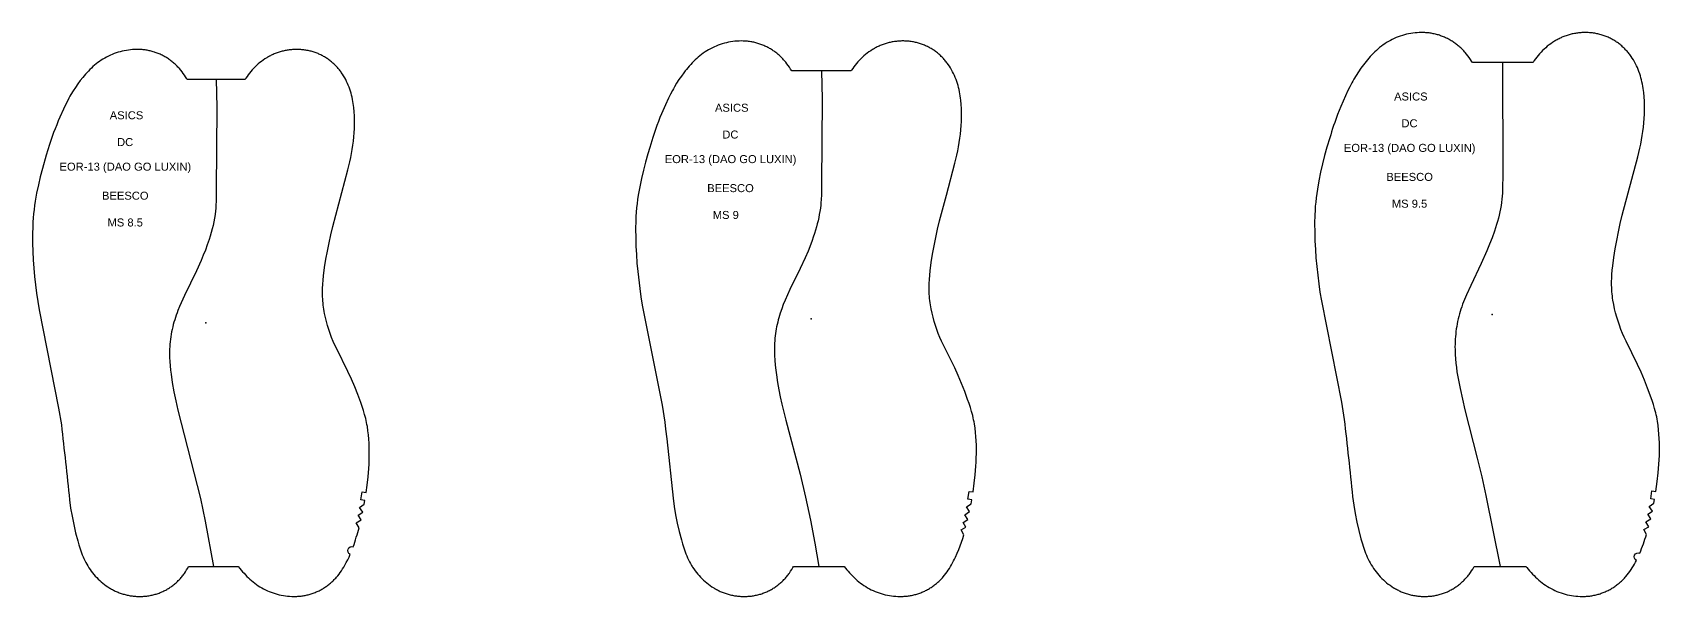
# Model space of a CAD drawing. Extents: x -897 to 5208, y 4 to 324.
# Drawn here: x 2159 to 2972, y 4 to 286 of the extents above; entities that cross this region are included whole.
import ezdxf

# ---------------------------------------------------------------- set-up
doc = ezdxf.new("R2010")
doc.units = 0
doc.layers.add('CK_LEVEL_1', color=7, linetype='CONTINUOUS')
doc.layers.add('DEFAULT', color=7, linetype='CONTINUOUS')
doc.styles.add('ARIAL_REGULAR', font='txt')

msp = doc.modelspace()

# ---------------------------------------------------------------- linework, layer by layer
at = {"layer": 'DEFAULT'}
for points in [[(2962.24, 25.62, 0.014703), (2965.61, 35.02), (2964.25, 37.49), (2966.71, 38.87), (2965.27, 41.3), (2967.69, 42.75), (2966.18, 45.13), (2968.55, 46.65), (2966.97, 48.99), (2969.3, 50.58), (2969.64, 52.55), (2967.67, 52.88), (2968.29, 56.8), (2970.27, 56.5), (2970.95, 61.54), (2971.43, 65.82), (2971.79, 70.12), (2971.91, 72.28), (2972, 74.43), (2972.05, 76.59), (2972.05, 78.74), (2972.02, 80.9), (2971.95, 83.06), (2971.82, 85.21), (2971.63, 87.36), (2971.38, 89.5), (2971.06, 91.63), (2970.87, 92.69), (2970.66, 93.75), (2970.43, 94.81), (2970.19, 95.85), (2969.92, 96.9), (2969.63, 97.94), (2969.01, 100), (2968.34, 102.05), (2966.14, 108.14), (2964.57, 112.16), (2962.9, 116.13), (2961.13, 120.06), (2955.38, 131.66), (2954.46, 133.61), (2953.59, 135.58), (2952.77, 137.58), (2952.02, 139.6), (2951.33, 141.64), (2950.7, 143.71), (2950.13, 145.79), (2949.62, 147.88), (2949.18, 149.99), (2948.81, 152.12), (2948.65, 153.18), (2948.51, 154.25), (2948.4, 155.33), (2948.3, 156.4), (2948.22, 157.48), (2948.17, 158.55), (2948.13, 159.63), (2948.12, 160.71), (2948.13, 161.78), (2948.16, 162.86), (2948.27, 165.02), (2948.44, 167.17), (2948.67, 169.31), (2949.24, 173.59), (2949.93, 177.84), (2950.7, 182.09), (2951.55, 186.32), (2952.48, 190.53), (2953.48, 194.73), (2961.19, 223.92), (2962.21, 228.11), (2962.66, 230.22), (2963.06, 232.34), (2963.42, 234.47), (2963.74, 236.6), (2964.01, 238.74), (2964.24, 240.89), (2964.41, 243.03), (2964.53, 245.19), (2964.59, 247.34), (2964.58, 249.5), (2964.51, 251.65), (2964.38, 253.81), (2964.18, 255.96), (2964.05, 257.03), (2963.9, 258.1), (2963.73, 259.16), (2963.53, 260.22), (2963.31, 261.28), (2963.07, 262.33), (2962.8, 263.37), (2962.5, 264.4), (2962.17, 265.43), (2961.81, 266.45), (2961.42, 267.45), (2961.01, 268.45), (2960.56, 269.43), (2960.08, 270.39), (2959.57, 271.34), (2959.03, 272.28), (2958.45, 273.19), (2957.85, 274.08), (2957.54, 274.52), (2957.21, 274.96), (2956.89, 275.38), (2956.55, 275.8), (2956.2, 276.22), (2955.85, 276.63), (2955.49, 277.03), (2955.12, 277.42), (2954.75, 277.81), (2954.37, 278.19), (2953.98, 278.56), (2953.58, 278.93), (2953.18, 279.29), (2952.77, 279.64), (2952.35, 279.98), (2951.93, 280.31), (2951.5, 280.64), (2951.06, 280.95), (2950.62, 281.26), (2950.17, 281.56), (2949.72, 281.85), (2949.26, 282.13), (2948.79, 282.41), (2948.32, 282.67), (2947.84, 282.92), (2947.36, 283.16), (2946.88, 283.4), (2946.39, 283.62), (2945.89, 283.84), (2945.39, 284.04), (2944.89, 284.23), (2944.38, 284.42), (2943.87, 284.59), (2943.36, 284.76), (2942.84, 284.91), (2942.32, 285.06), (2941.8, 285.19), (2941.28, 285.31), (2940.75, 285.43), (2940.22, 285.53), (2939.69, 285.62), (2939.16, 285.71), (2938.62, 285.78), (2938.09, 285.84), (2937.55, 285.9), (2937.01, 285.94), (2936.48, 285.97), (2935.94, 285.99), (2935.4, 286.01), (2934.86, 286.01), (2934.32, 286), (2933.78, 285.99), (2933.24, 285.96), (2932.7, 285.92), (2932.17, 285.88), (2931.63, 285.82), (2931.09, 285.75), (2930.56, 285.68), (2930.03, 285.59), (2929.5, 285.5), (2928.97, 285.39), (2928.44, 285.28), (2927.91, 285.16), (2927.39, 285.02), (2926.87, 284.88), (2926.36, 284.73), (2925.84, 284.57), (2925.33, 284.4), (2924.82, 284.22), (2924.32, 284.03), (2923.82, 283.83), (2923.32, 283.62), (2922.83, 283.4), (2922.34, 283.17), (2921.85, 282.94), (2921.38, 282.69), (2920.9, 282.44), (2920.43, 282.18), (2919.96, 281.91), (2919.5, 281.63), (2918.59, 281.05), (2917.7, 280.43), (2916.84, 279.79), (2915.99, 279.12), (2915.17, 278.42), (2914.37, 277.7), (2913.59, 276.95), (2912.84, 276.18), (2912.11, 275.38), (2911.41, 274.56), (2910.74, 273.72), (2910.09, 272.86), (2909.46, 271.98), (2908.87, 271.08), (2908.82, 271.01), (2878.5, 271.01), (2878.1, 271.68), (2877.51, 272.58), (2876.91, 273.48), (2876.27, 274.35), (2875.61, 275.2), (2874.93, 276.03), (2874.57, 276.43), (2874.21, 276.83), (2873.84, 277.23), (2873.46, 277.61), (2873.08, 277.99), (2872.69, 278.36), (2872.29, 278.72), (2871.89, 279.08), (2871.48, 279.43), (2871.06, 279.77), (2870.63, 280.1), (2870.2, 280.43), (2869.77, 280.74), (2869.32, 281.05), (2868.88, 281.35), (2868.42, 281.64), (2867.96, 281.93), (2867.5, 282.2), (2867.03, 282.47), (2866.55, 282.72), (2866.08, 282.97), (2865.59, 283.21), (2865.1, 283.44), (2864.61, 283.66), (2864.11, 283.87), (2863.61, 284.07), (2863.11, 284.26), (2862.6, 284.44), (2862.09, 284.61), (2861.58, 284.78), (2861.06, 284.93), (2860.54, 285.07), (2860.02, 285.2), (2859.49, 285.32), (2858.97, 285.44), (2858.44, 285.54), (2857.91, 285.63), (2857.37, 285.71), (2856.84, 285.78), (2856.3, 285.84), (2855.77, 285.9), (2855.23, 285.94), (2854.69, 285.97), (2854.15, 285.99), (2853.61, 286.01), (2853.07, 286.01), (2852, 285.99), (2850.92, 285.93), (2849.84, 285.84), (2848.77, 285.71), (2847.71, 285.54), (2846.65, 285.34), (2845.6, 285.11), (2844.55, 284.84), (2843.51, 284.55), (2842.49, 284.21), (2841.47, 283.85), (2840.47, 283.46), (2839.47, 283.03), (2838.5, 282.57), (2837.54, 282.08), (2836.59, 281.56), (2835.67, 281.01), (2834.76, 280.43), (2833.88, 279.81), (2833.01, 279.17), (2832.17, 278.5), (2831.35, 277.81), (2830.54, 277.09), (2829.76, 276.35), (2828.99, 275.59), (2828.24, 274.82), (2827.5, 274.03), (2826.78, 273.22), (2826.08, 272.4), (2825.39, 271.57), (2824.06, 269.88), (2822.78, 268.14), (2821.56, 266.36), (2820.39, 264.55), (2819.28, 262.7), (2818.75, 261.76), (2818.24, 260.82), (2817.26, 258.9), (2816.33, 256.95), (2812.81, 249.07), (2811.97, 247.08), (2811.17, 245.08), (2810.41, 243.07), (2809.68, 241.03, 0.010455), (2805.8, 228.69), (2804.65, 224.53), (2803.59, 220.35), (2802.62, 216.15), (2801.75, 211.92), (2801.01, 207.68), (2800.69, 205.54), (2800.41, 203.4), (2800.18, 201.26), (2800, 199.11), (2799.85, 196.96), (2799.75, 194.8), (2799.66, 190.49), (2799.7, 186.18), (2799.83, 181.87), (2800.04, 177.56), (2800.34, 173.26), (2800.72, 168.96), (2801.73, 160.39), (2802.34, 156.12), (2803.02, 151.86), (2813.06, 101.09), (2814.44, 92.57, -0.002769), (2818.63, 53.98), (2819.21, 49.7), (2819.93, 45.45), (2820.78, 41.22), (2821.74, 37.02), (2822.82, 32.84), (2823.41, 30.76), (2824.04, 28.7), (2824.38, 27.67), (2824.73, 26.66), (2825.12, 25.65), (2825.52, 24.65), (2825.95, 23.66), (2826.41, 22.69), (2826.9, 21.73), (2827.41, 20.78), (2827.95, 19.84), (2828.52, 18.93), (2829.11, 18.03), (2829.74, 17.15), (2830.39, 16.29), (2831.06, 15.45), (2831.76, 14.63), (2832.49, 13.83), (2833.24, 13.06), (2834.02, 12.31), (2834.82, 11.59), (2835.64, 10.89), (2836.49, 10.22), (2837.35, 9.58), (2838.24, 8.96), (2839.15, 8.38), (2839.61, 8.1), (2840.08, 7.83), (2840.55, 7.57), (2841.03, 7.32), (2841.51, 7.07), (2841.99, 6.84), (2842.48, 6.61), (2842.97, 6.39), (2843.47, 6.18), (2843.97, 5.98), (2844.47, 5.79), (2844.98, 5.61), (2845.49, 5.44), (2846.01, 5.28), (2846.52, 5.13), (2847.04, 4.99), (2847.57, 4.85), (2848.09, 4.73), (2848.62, 4.62), (2849.15, 4.51), (2849.68, 4.42), (2850.21, 4.33), (2850.74, 4.26), (2851.28, 4.19), (2851.82, 4.13), (2852.35, 4.09), (2852.89, 4.05), (2853.43, 4.02), (2853.97, 4.01), (2854.51, 4), (2855.05, 4), (2855.59, 4.02), (2856.13, 4.04), (2856.66, 4.07), (2857.2, 4.11), (2857.74, 4.17), (2858.27, 4.23), (2858.81, 4.3), (2859.34, 4.38), (2859.87, 4.48), (2860.4, 4.58), (2860.93, 4.7), (2861.45, 4.82), (2861.97, 4.95), (2862.49, 5.1), (2863.01, 5.25), (2863.52, 5.42), (2864.03, 5.59), (2864.54, 5.78), (2865.04, 5.97), (2865.54, 6.17), (2866.04, 6.39), (2866.53, 6.61), (2867.01, 6.85), (2867.49, 7.09), (2867.97, 7.34), (2868.44, 7.6), (2868.91, 7.88), (2869.37, 8.16), (2869.82, 8.45), (2870.27, 8.75), (2870.71, 9.05), (2871.15, 9.37), (2871.58, 9.7), (2872, 10.03), (2872.42, 10.37), (2872.83, 10.72), (2873.23, 11.08), (2873.63, 11.45), (2874.02, 11.82), (2874.4, 12.2), (2874.77, 12.59), (2875.14, 12.98), (2875.5, 13.38), (2875.85, 13.79), (2876.2, 14.21), (2876.54, 14.63), (2876.86, 15.05), (2877.19, 15.49), (2877.5, 15.92), (2878.1, 16.82), (2878.68, 17.73), (2879.22, 18.67), (2879.4, 19), (2905.3, 19), (2905.74, 18.44), (2906.43, 17.61), (2907.13, 16.79), (2907.85, 15.98), (2908.59, 15.19), (2909.34, 14.42), (2910.11, 13.66), (2910.89, 12.92), (2911.7, 12.2), (2912.52, 11.51), (2913.36, 10.84), (2914.23, 10.2), (2915.11, 9.58), (2916.02, 9), (2916.94, 8.45), (2917.89, 7.93), (2918.85, 7.44), (2919.82, 6.98), (2920.82, 6.55), (2921.82, 6.16), (2922.84, 5.8), (2923.86, 5.46), (2924.9, 5.16), (2925.95, 4.9), (2927, 4.66), (2928.06, 4.47), (2929.12, 4.3), (2930.19, 4.17), (2931.27, 4.08), (2932.35, 4.02), (2933.42, 4), (2933.96, 4), (2934.5, 4.02), (2935.04, 4.04), (2935.58, 4.07), (2936.12, 4.11), (2936.65, 4.17), (2937.19, 4.23), (2937.72, 4.3), (2938.26, 4.38), (2938.79, 4.47), (2939.32, 4.57), (2939.84, 4.68), (2940.37, 4.81), (2940.89, 4.94), (2941.41, 5.08), (2941.93, 5.23), (2942.44, 5.4), (2942.95, 5.57), (2943.46, 5.75), (2943.96, 5.94), (2944.46, 6.14), (2944.96, 6.35), (2945.45, 6.57), (2945.94, 6.8), (2946.43, 7.04), (2946.9, 7.29), (2947.38, 7.54), (2947.85, 7.81), (2948.31, 8.08), (2948.77, 8.37), (2949.23, 8.66), (2949.67, 8.96), (2950.12, 9.27), (2950.55, 9.58), (2950.98, 9.91), (2951.41, 10.24), (2951.83, 10.58), (2952.24, 10.93), (2952.64, 11.29), (2953.04, 11.65), (2953.43, 12.02), (2953.81, 12.4), (2954.19, 12.78), (2954.56, 13.18), (2954.92, 13.57), (2955.28, 13.98), (2955.96, 14.81), (2956.62, 15.66), (2957.26, 16.53), (2957.86, 17.43), (2958.45, 18.33), (2959.01, 19.26), (2959.55, 20.19), (2960.05, 21.09), (2960.53, 22, -0.983623)], [(2317.52, 25.12, -0.985939), (2319, 28.83, 0.011276), (2321.97, 38.38), (2320.52, 40.8), (2322.93, 42.26), (2321.42, 44.63), (2323.78, 46.17), (2322.19, 48.5), (2324.51, 50.1), (2324.84, 52.07), (2322.87, 52.39), (2323.47, 56.31), (2325.45, 56.03), (2325.93, 59.7), (2326.41, 63.86), (2326.76, 68.03), (2326.89, 70.13), (2326.97, 72.22), (2327.02, 74.31), (2327.03, 76.41), (2327, 78.5), (2326.92, 80.6), (2326.8, 82.69), (2326.62, 84.77), (2326.37, 86.85), (2326.06, 88.93), (2325.88, 89.96), (2325.68, 90.98), (2325.46, 92.01), (2325.22, 93.03), (2324.96, 94.04), (2324.68, 95.05), (2324.07, 97.05), (2323.42, 99.04), (2322.73, 101.02), (2321.27, 104.95), (2319.73, 108.85), (2318.11, 112.71), (2316.37, 116.52), (2310.75, 127.77), (2309.86, 129.66), (2309, 131.57), (2308.21, 133.51), (2307.47, 135.47), (2306.79, 137.45), (2306.17, 139.45), (2305.61, 141.47), (2305.11, 143.5), (2304.67, 145.55), (2304.48, 146.58), (2304.31, 147.61), (2304.16, 148.65), (2304.02, 149.69), (2303.9, 150.73), (2303.81, 151.77), (2303.73, 152.82), (2303.67, 153.86), (2303.64, 154.91), (2303.62, 155.96), (2303.63, 157), (2303.66, 158.05), (2303.76, 160.14), (2303.93, 162.23), (2304.15, 164.31), (2304.71, 168.46), (2305.38, 172.6), (2306.13, 176.72), (2306.95, 180.83), (2307.86, 184.92), (2308.84, 188.99), (2316.36, 217.34), (2317.35, 221.41), (2317.79, 223.45), (2318.18, 225.51), (2318.54, 227.58), (2318.84, 229.65), (2319.11, 231.73), (2319.33, 233.81), (2319.5, 235.9), (2319.61, 237.99), (2319.67, 240.08), (2319.66, 242.18), (2319.59, 244.27), (2319.46, 246.36), (2319.26, 248.45), (2319.13, 249.49), (2318.98, 250.53), (2318.82, 251.56), (2318.62, 252.59), (2318.41, 253.61), (2318.17, 254.63), (2317.9, 255.64), (2317.6, 256.65), (2317.28, 257.64), (2316.93, 258.63), (2316.55, 259.61), (2316.14, 260.57), (2315.7, 261.52), (2315.23, 262.46), (2314.73, 263.38), (2314.2, 264.28), (2313.64, 265.17), (2313.05, 266.03), (2312.74, 266.46), (2312.43, 266.87), (2312.11, 267.29), (2311.78, 267.69), (2311.44, 268.1), (2311.1, 268.49), (2310.75, 268.88), (2310.39, 269.26), (2310.02, 269.63), (2309.65, 270), (2309.27, 270.36), (2308.88, 270.72), (2308.49, 271.06), (2308.09, 271.4), (2307.68, 271.73), (2307.27, 272.05), (2306.85, 272.37), (2306.42, 272.67), (2305.99, 272.97), (2305.56, 273.26), (2305.11, 273.54), (2304.67, 273.81), (2304.21, 274.07), (2303.75, 274.32), (2303.29, 274.57), (2302.82, 274.8), (2302.35, 275.03), (2301.87, 275.24), (2301.39, 275.45), (2300.91, 275.65), (2300.42, 275.83), (2299.93, 276.01), (2299.43, 276.18), (2298.93, 276.34), (2298.43, 276.49), (2297.92, 276.63), (2297.42, 276.76), (2296.91, 276.88), (2296.4, 276.99), (2295.88, 277.09), (2295.37, 277.18), (2294.85, 277.26), (2294.33, 277.33), (2293.81, 277.39), (2293.29, 277.44), (2292.77, 277.48), (2292.24, 277.52), (2291.72, 277.54), (2291.2, 277.55), (2290.67, 277.55), (2290.15, 277.55), (2289.63, 277.53), (2289.1, 277.51), (2288.58, 277.47), (2288.06, 277.43), (2287.54, 277.38), (2287.02, 277.31), (2286.5, 277.24), (2285.98, 277.16), (2285.46, 277.07), (2284.95, 276.97), (2284.44, 276.86), (2283.93, 276.75), (2283.42, 276.62), (2282.91, 276.48), (2282.41, 276.34), (2281.91, 276.18), (2281.41, 276.02), (2280.92, 275.85), (2280.43, 275.67), (2279.94, 275.48), (2279.46, 275.28), (2278.98, 275.07), (2278.5, 274.85), (2278.03, 274.62), (2277.56, 274.39), (2277.1, 274.14), (2276.64, 273.89), (2276.19, 273.63), (2275.74, 273.37), (2274.85, 272.81), (2273.98, 272.22), (2273.14, 271.6), (2272.31, 270.95), (2271.51, 270.28), (2270.72, 269.59), (2269.96, 268.86), (2269.23, 268.12), (2268.52, 267.35), (2267.83, 266.56), (2267.17, 265.75), (2266.53, 264.92), (2265.92, 264.07), (2265.34, 263.2), (2264.93, 262.55), (2235.94, 262.55), (2235.75, 262.88), (2235.2, 263.78), (2234.63, 264.65), (2234.03, 265.52), (2233.41, 266.36), (2232.77, 267.18), (2232.09, 267.98), (2231.75, 268.37), (2231.39, 268.76), (2231.03, 269.14), (2230.66, 269.51), (2230.29, 269.87), (2229.9, 270.23), (2229.51, 270.58), (2229.12, 270.92), (2228.72, 271.26), (2228.31, 271.58), (2227.89, 271.9), (2227.47, 272.22), (2227.05, 272.52), (2226.61, 272.82), (2226.18, 273.11), (2225.73, 273.39), (2225.29, 273.66), (2224.83, 273.92), (2224.37, 274.18), (2223.91, 274.42), (2223.44, 274.66), (2222.97, 274.89), (2222.5, 275.11), (2222.02, 275.32), (2221.53, 275.52), (2221.05, 275.71), (2220.56, 275.89), (2220.06, 276.07), (2219.57, 276.23), (2219.06, 276.39), (2218.56, 276.53), (2218.06, 276.67), (2217.55, 276.79), (2217.04, 276.91), (2216.53, 277.02), (2216.01, 277.11), (2215.5, 277.2), (2214.98, 277.28), (2214.46, 277.34), (2213.94, 277.4), (2213.42, 277.45), (2212.9, 277.49), (2212.37, 277.52), (2211.85, 277.54), (2210.8, 277.55), (2209.75, 277.53), (2208.71, 277.48), (2207.67, 277.38), (2206.63, 277.26), (2205.59, 277.1), (2204.56, 276.91), (2203.54, 276.68), (2202.52, 276.42), (2201.52, 276.13), (2200.52, 275.81), (2199.53, 275.46), (2198.55, 275.08), (2197.59, 274.67), (2196.64, 274.23), (2195.7, 273.76), (2194.79, 273.26), (2193.88, 272.72), (2193, 272.16), (2192.14, 271.57), (2191.3, 270.95), (2190.48, 270.3), (2189.67, 269.63), (2188.89, 268.94), (2188.12, 268.22), (2187.37, 267.49), (2186.64, 266.74), (2185.92, 265.98), (2185.22, 265.2), (2184.54, 264.41), (2183.86, 263.6), (2182.56, 261.96), (2181.31, 260.28), (2180.12, 258.56), (2178.97, 256.8), (2177.89, 255.01), (2177.37, 254.11), (2176.87, 253.19), (2175.91, 251.33), (2175, 249.44), (2171.56, 241.79), (2170.74, 239.87), (2169.95, 237.93), (2169.2, 235.97), (2168.5, 234), (2167.16, 230.03), (2165.46, 224.61), (2163.57, 217.99), (2162.53, 213.93), (2161.58, 209.85), (2160.72, 205.75), (2159.99, 201.62), (2159.68, 199.55), (2159.41, 197.48), (2159.19, 195.39), (2159, 193.31), (2158.86, 191.22), (2158.76, 189.13), (2158.67, 184.94), (2158.7, 180.75), (2158.83, 176.56), (2159.03, 172.38), (2159.32, 168.2), (2159.69, 164.02), (2160.68, 155.7), (2161.27, 151.56), (2161.94, 147.42), (2171.73, 98.11), (2173.07, 89.84, -0.002684), (2177.15, 52.36), (2177.72, 48.21), (2178.42, 44.08), (2179.25, 39.97), (2180.2, 35.89), (2181.25, 31.84), (2181.83, 29.82), (2182.45, 27.82), (2182.78, 26.83), (2183.13, 25.84), (2183.51, 24.87), (2183.91, 23.9), (2184.33, 22.94), (2184.78, 22), (2185.26, 21.07), (2185.77, 20.15), (2186.3, 19.25), (2186.86, 18.36), (2187.44, 17.49), (2188.05, 16.64), (2188.69, 15.81), (2189.35, 14.99), (2190.04, 14.2), (2190.75, 13.44), (2191.48, 12.69), (2192.24, 11.97), (2193.02, 11.27), (2193.83, 10.6), (2194.65, 9.96), (2195.5, 9.34), (2196.37, 8.75), (2197.25, 8.19), (2197.7, 7.92), (2198.16, 7.66), (2198.62, 7.41), (2199.08, 7.17), (2199.55, 6.93), (2200.02, 6.71), (2200.5, 6.49), (2200.98, 6.28), (2201.46, 6.08), (2201.95, 5.89), (2202.44, 5.71), (2202.93, 5.53), (2203.43, 5.37), (2203.93, 5.22), (2204.43, 5.07), (2204.94, 4.94), (2205.45, 4.81), (2205.96, 4.69), (2206.47, 4.58), (2206.98, 4.48), (2207.5, 4.39), (2208.02, 4.31), (2208.54, 4.24), (2209.06, 4.18), (2209.58, 4.12), (2210.1, 4.08), (2210.62, 4.05), (2211.15, 4.02), (2211.67, 4.01), (2212.19, 4), (2212.72, 4), (2213.24, 4.02), (2213.76, 4.04), (2214.29, 4.07), (2214.81, 4.11), (2215.33, 4.16), (2215.85, 4.23), (2216.37, 4.3), (2216.88, 4.38), (2217.4, 4.47), (2217.91, 4.57), (2218.43, 4.68), (2218.94, 4.8), (2219.44, 4.93), (2219.95, 5.07), (2220.45, 5.22), (2220.95, 5.37), (2221.45, 5.54), (2221.94, 5.72), (2222.43, 5.91), (2222.91, 6.1), (2223.39, 6.31), (2223.87, 6.53), (2224.34, 6.75), (2224.81, 6.99), (2225.27, 7.23), (2225.73, 7.48), (2226.18, 7.75), (2226.63, 8.02), (2227.07, 8.3), (2227.51, 8.59), (2227.94, 8.88), (2228.37, 9.19), (2228.79, 9.5), (2229.2, 9.83), (2229.61, 10.16), (2230.01, 10.49), (2230.4, 10.84), (2230.79, 11.19), (2231.17, 11.55), (2231.54, 11.92), (2231.91, 12.29), (2232.26, 12.68), (2232.62, 13.06), (2232.96, 13.46), (2233.3, 13.86), (2233.62, 14.27), (2233.95, 14.68), (2234.26, 15.1), (2234.57, 15.52), (2235.16, 16.39), (2235.72, 17.27), (2236.25, 18.18), (2236.7, 19), (2261.51, 19), (2262.34, 17.95), (2263.02, 17.15), (2263.7, 16.36), (2264.4, 15.58), (2265.12, 14.81), (2265.85, 14.06), (2266.6, 13.33), (2267.37, 12.62), (2268.16, 11.92), (2268.96, 11.25), (2269.78, 10.61), (2270.62, 9.99), (2271.48, 9.39), (2272.37, 8.83), (2273.27, 8.3), (2274.18, 7.8), (2275.12, 7.33), (2276.07, 6.88), (2277.03, 6.47), (2278.01, 6.09), (2279, 5.74), (2280, 5.42), (2281, 5.13), (2282.02, 4.87), (2283.04, 4.65), (2284.07, 4.46), (2285.11, 4.3), (2286.15, 4.17), (2287.19, 4.08), (2288.24, 4.02), (2289.28, 4), (2290.33, 4.01), (2290.85, 4.04), (2291.38, 4.07), (2291.9, 4.1), (2292.42, 4.15), (2292.94, 4.21), (2293.46, 4.28), (2293.98, 4.36), (2294.49, 4.44), (2295.01, 4.54), (2295.52, 4.65), (2296.03, 4.76), (2296.54, 4.89), (2297.04, 5.02), (2297.55, 5.17), (2298.05, 5.32), (2298.54, 5.49), (2299.04, 5.66), (2299.53, 5.84), (2300.02, 6.04), (2300.5, 6.24), (2300.98, 6.45), (2301.45, 6.67), (2301.93, 6.9), (2302.39, 7.13), (2302.86, 7.38), (2303.31, 7.63), (2303.77, 7.9), (2304.21, 8.17), (2304.66, 8.45), (2305.1, 8.74), (2305.53, 9.03), (2305.95, 9.34), (2306.37, 9.65), (2306.79, 9.97), (2307.2, 10.3), (2307.6, 10.63), (2307.99, 10.98), (2308.38, 11.33), (2308.77, 11.68), (2309.14, 12.05), (2309.51, 12.42), (2309.87, 12.8), (2310.23, 13.18), (2310.57, 13.57), (2311.25, 14.37), (2311.89, 15.2), (2312.51, 16.04), (2313.11, 16.9), (2313.68, 17.78), (2314.23, 18.67), (2314.76, 19.58), (2315.51, 20.93), (2316.22, 22.31), (2316.89, 23.7)]]:
    msp.add_lwpolyline(points, format="xyb", close=True, dxfattribs=at)
msp.add_lwpolyline([(2608.67, 175.22), (2609.43, 179.4), (2610.27, 183.57), (2611.18, 187.72), (2612.17, 191.86), (2615.56, 204.63), (2619.79, 220.63), (2620.8, 224.76), (2621.24, 226.84), (2621.64, 228.93), (2621.99, 231.02), (2622.31, 233.12), (2622.58, 235.23), (2622.8, 237.35), (2622.97, 239.47), (2623.09, 241.59), (2623.14, 243.71), (2623.14, 245.84), (2623.07, 247.96), (2622.94, 250.09), (2622.74, 252.2), (2622.61, 253.26), (2622.46, 254.31), (2622.29, 255.36), (2622.09, 256.4), (2621.88, 257.44), (2621.63, 258.48), (2621.36, 259.51), (2621.07, 260.53), (2620.74, 261.54), (2620.39, 262.54), (2620, 263.53), (2619.59, 264.51), (2619.14, 265.47), (2618.67, 266.43), (2618.17, 267.36), (2617.63, 268.28), (2617.06, 269.18), (2616.46, 270.06), (2616.15, 270.49), (2615.84, 270.92), (2615.51, 271.34), (2615.18, 271.75), (2614.84, 272.16), (2614.49, 272.56), (2614.13, 272.95), (2613.77, 273.34), (2613.4, 273.72), (2613.02, 274.1), (2612.64, 274.46), (2612.25, 274.82), (2611.85, 275.17), (2611.44, 275.52), (2611.03, 275.85), (2610.61, 276.18), (2610.19, 276.5), (2609.76, 276.81), (2609.32, 277.12), (2608.88, 277.41), (2608.43, 277.69), (2607.98, 277.97), (2607.52, 278.24), (2607.05, 278.5), (2606.58, 278.74), (2606.11, 278.98), (2605.63, 279.21), (2605.15, 279.43), (2604.66, 279.64), (2604.17, 279.84), (2603.67, 280.03), (2603.17, 280.22), (2602.67, 280.39), (2602.16, 280.55), (2601.65, 280.7), (2601.14, 280.84), (2600.62, 280.97), (2600.11, 281.1), (2599.59, 281.21), (2599.07, 281.31), (2598.54, 281.4), (2598.02, 281.48), (2597.49, 281.56), (2596.96, 281.62), (2596.44, 281.67), (2595.91, 281.71), (2595.38, 281.74), (2594.84, 281.77), (2594.31, 281.78), (2593.78, 281.78), (2593.25, 281.78), (2592.72, 281.76), (2592.19, 281.73), (2591.66, 281.7), (2591.13, 281.65), (2590.6, 281.6), (2590.07, 281.53), (2589.54, 281.46), (2589.02, 281.38), (2588.5, 281.29), (2587.97, 281.18), (2587.45, 281.07), (2586.94, 280.95), (2586.42, 280.82), (2585.91, 280.68), (2585.4, 280.53), (2584.89, 280.38), (2584.39, 280.21), (2583.89, 280.03), (2583.39, 279.85), (2582.89, 279.65), (2582.4, 279.45), (2581.92, 279.23), (2581.44, 279.01), (2580.96, 278.78), (2580.48, 278.54), (2580.01, 278.29), (2579.55, 278.03), (2579.09, 277.77), (2578.63, 277.5), (2577.74, 276.93), (2576.86, 276.33), (2576, 275.7), (2575.17, 275.04), (2574.35, 274.35), (2573.56, 273.64), (2572.79, 272.91), (2572.05, 272.15), (2571.33, 271.37), (2570.64, 270.56), (2569.97, 269.74), (2569.32, 268.89), (2568.71, 268.02), (2568.12, 267.14), (2567.9, 266.78), (2538.24, 266.78), (2538.22, 266.82), (2537.67, 267.73), (2537.09, 268.62), (2536.49, 269.5), (2535.86, 270.35), (2535.21, 271.19), (2534.53, 272.01), (2534.18, 272.4), (2533.82, 272.8), (2533.45, 273.18), (2533.08, 273.56), (2532.7, 273.93), (2532.31, 274.29), (2531.92, 274.65), (2531.52, 275), (2531.11, 275.34), (2530.7, 275.68), (2530.28, 276), (2529.85, 276.32), (2529.42, 276.63), (2528.99, 276.93), (2528.54, 277.23), (2528.09, 277.51), (2527.64, 277.79), (2527.18, 278.06), (2526.72, 278.32), (2526.25, 278.57), (2525.78, 278.81), (2525.3, 279.05), (2524.82, 279.27), (2524.33, 279.49), (2523.84, 279.69), (2523.35, 279.89), (2522.85, 280.08), (2522.35, 280.25), (2521.84, 280.42), (2521.34, 280.58), (2520.83, 280.73), (2520.31, 280.87), (2519.8, 281), (2519.28, 281.12), (2518.76, 281.23), (2518.24, 281.32), (2517.72, 281.41), (2517.19, 281.49), (2516.66, 281.56), (2516.14, 281.62), (2515.61, 281.67), (2515.08, 281.71), (2514.55, 281.74), (2514.02, 281.77), (2512.95, 281.78), (2511.89, 281.76), (2510.83, 281.7), (2509.77, 281.61), (2508.72, 281.48), (2507.67, 281.32), (2506.62, 281.13), (2505.58, 280.9), (2504.55, 280.63), (2503.53, 280.34), (2502.52, 280.01), (2501.52, 279.66), (2500.53, 279.27), (2499.55, 278.85), (2498.58, 278.4), (2497.64, 277.92), (2496.7, 277.41), (2495.79, 276.87), (2494.9, 276.29), (2494.03, 275.69), (2493.17, 275.06), (2492.34, 274.4), (2491.53, 273.72), (2490.73, 273.01), (2489.96, 272.29), (2489.2, 271.54), (2488.45, 270.78), (2487.73, 270), (2487.02, 269.21), (2486.32, 268.41), (2485.64, 267.59), (2485.01, 266.78), (2484.33, 265.92), (2483.06, 264.21), (2481.85, 262.46), (2480.7, 260.68), (2479.6, 258.86), (2479.08, 257.93), (2478.57, 257), (2477.6, 255.11), (2476.68, 253.19), (2475.18, 249.85), (2473.2, 245.43), (2472.37, 243.48), (2471.57, 241.51), (2470.82, 239.52), (2470.11, 237.52), (2468.76, 233.48), (2467.21, 228.57), (2466.26, 225.36), (2465.12, 221.26), (2464.07, 217.14), (2463.11, 213), (2462.25, 208.84), (2461.52, 204.65), (2461.2, 202.55), (2460.93, 200.44), (2460.7, 198.33), (2460.52, 196.21), (2460.37, 194.09), (2460.27, 191.97), (2460.18, 187.71), (2460.22, 183.46), (2460.34, 179.21), (2460.55, 174.97), (2460.84, 170.73), (2461.22, 166.49), (2462.22, 158.05), (2462.82, 153.84), (2463.49, 149.64), (2473.41, 99.6), (2474.77, 91.21), (2475.18, 87.73), (2475.77, 82.76), (2478.91, 53.17), (2479.48, 48.96), (2480.19, 44.76), (2481.03, 40.6), (2481.99, 36.46), (2483.05, 32.34), (2483.63, 30.29), (2484.26, 28.26), (2484.59, 27.25), (2484.95, 26.25), (2485.33, 25.26), (2485.73, 24.28), (2486.16, 23.3), (2486.61, 22.34), (2487.1, 21.4), (2487.61, 20.46), (2488.14, 19.54), (2488.48, 19), (2488.7, 18.64), (2489.29, 17.76), (2489.91, 16.89), (2490.55, 16.05), (2491.22, 15.22), (2491.92, 14.42), (2492.63, 13.63), (2493.38, 12.87), (2494.15, 12.14), (2494.94, 11.43), (2495.75, 10.74), (2496.59, 10.09), (2497.44, 9.46), (2498.32, 8.86), (2499.22, 8.29), (2499.67, 8.01), (2500.13, 7.75), (2500.6, 7.49), (2501.07, 7.24), (2501.54, 7), (2502.02, 6.77), (2502.5, 6.55), (2502.99, 6.34), (2503.48, 6.13), (2503.97, 5.94), (2504.47, 5.75), (2504.97, 5.57), (2505.48, 5.41), (2505.98, 5.25), (2506.49, 5.1), (2507.01, 4.96), (2507.52, 4.83), (2508.04, 4.71), (2508.56, 4.6), (2509.08, 4.5), (2509.6, 4.4), (2510.13, 4.32), (2510.66, 4.25), (2511.18, 4.18), (2511.71, 4.13), (2512.24, 4.08), (2512.77, 4.05), (2513.3, 4.02), (2513.84, 4.01), (2514.37, 4), (2514.9, 4), (2515.43, 4.02), (2515.96, 4.04), (2516.49, 4.07), (2517.02, 4.11), (2517.55, 4.16), (2518.08, 4.23), (2518.6, 4.3), (2519.13, 4.38), (2519.65, 4.47), (2520.17, 4.57), (2520.69, 4.69), (2521.21, 4.81), (2521.72, 4.94), (2522.24, 5.08), (2522.75, 5.23), (2523.25, 5.4), (2523.76, 5.57), (2524.25, 5.75), (2524.75, 5.94), (2525.24, 6.14), (2525.73, 6.35), (2526.21, 6.57), (2526.69, 6.8), (2527.17, 7.04), (2527.64, 7.29), (2528.1, 7.54), (2528.56, 7.81), (2529.02, 8.09), (2529.46, 8.37), (2529.91, 8.67), (2530.34, 8.97), (2530.77, 9.28), (2531.2, 9.6), (2531.62, 9.93), (2532.03, 10.26), (2532.43, 10.61), (2532.83, 10.96), (2533.22, 11.32), (2533.61, 11.69), (2533.99, 12.06), (2534.36, 12.44), (2534.72, 12.83), (2535.07, 13.22), (2535.42, 13.62), (2535.76, 14.03), (2536.1, 14.45), (2536.42, 14.87), (2536.74, 15.29), (2537.05, 15.72), (2537.65, 16.6), (2538.21, 17.5), (2538.75, 18.42), (2539.06, 19), (2564.42, 19), (2565.06, 18.19), (2565.74, 17.38), (2566.43, 16.57), (2567.14, 15.78), (2567.87, 15), (2568.61, 14.24), (2569.37, 13.5), (2570.15, 12.77), (2570.94, 12.06), (2571.76, 11.38), (2572.59, 10.72), (2573.44, 10.09), (2574.31, 9.49), (2575.21, 8.92), (2576.12, 8.37), (2577.05, 7.86), (2578, 7.38), (2578.96, 6.93), (2579.94, 6.51), (2580.93, 6.13), (2581.93, 5.77), (2582.95, 5.44), (2583.97, 5.15), (2585, 4.89), (2586.04, 4.66), (2587.08, 4.46), (2588.13, 4.3), (2589.19, 4.17), (2590.24, 4.08), (2591.31, 4.02), (2592.37, 4), (2593.43, 4.02), (2593.96, 4.04), (2594.49, 4.07), (2595.02, 4.11), (2595.55, 4.16), (2596.08, 4.22), (2596.61, 4.29), (2597.13, 4.37), (2597.66, 4.46), (2598.18, 4.56), (2598.7, 4.67), (2599.21, 4.78), (2599.73, 4.91), (2600.24, 5.05), (2600.75, 5.2), (2601.26, 5.36), (2601.76, 5.53), (2602.26, 5.71), (2602.76, 5.89), (2603.26, 6.09), (2603.75, 6.29), (2604.23, 6.51), (2604.71, 6.73), (2605.19, 6.97), (2605.66, 7.21), (2606.13, 7.46), (2606.6, 7.72), (2607.06, 7.99), (2607.51, 8.27), (2607.96, 8.55), (2608.4, 8.85), (2608.84, 9.15), (2609.27, 9.46), (2609.69, 9.78), (2610.11, 10.11), (2610.53, 10.44), (2610.93, 10.78), (2611.33, 11.13), (2611.73, 11.49), (2612.12, 11.85), (2612.49, 12.22), (2612.87, 12.6), (2613.23, 12.99), (2613.59, 13.38), (2613.94, 13.78), (2614.62, 14.59), (2615.27, 15.43), (2615.9, 16.29), (2616.5, 17.16), (2617.08, 18.06), (2617.64, 18.96), (2618.17, 19.88), (2618.69, 20.81), (2619.19, 21.75), (2619.66, 22.7), (2620.13, 23.66), (2621, 25.6), (2621.8, 27.57), (2622.48, 29.35), (2623.11, 31.14), (2623.7, 32.95), (2624.27, 34.78), (2622.9, 37.24), (2625.35, 38.62), (2623.92, 41.05), (2626.33, 42.5), (2624.81, 44.88), (2627.18, 46.41), (2625.6, 48.75), (2627.92, 50.34), (2628.26, 52.31), (2626.29, 52.64), (2626.89, 56.55), (2628.87, 56.27), (2629.46, 60.62), (2629.93, 64.84), (2630.29, 69.08), (2630.42, 71.2), (2630.5, 73.32), (2630.55, 75.45), (2630.56, 77.58), (2630.53, 79.7), (2630.45, 81.83), (2630.32, 83.95), (2630.14, 86.06), (2629.89, 88.18), (2629.57, 90.28), (2629.39, 91.33), (2629.18, 92.37), (2628.96, 93.41), (2628.72, 94.44), (2628.45, 95.47), (2628.17, 96.49), (2627.56, 98.53), (2626.89, 100.55), (2626.19, 102.56), (2624.72, 106.55), (2623.17, 110.5), (2621.52, 114.42), (2619.77, 118.29), (2615.56, 126.75), (2614.08, 129.71), (2613.17, 131.63), (2612.31, 133.57), (2611.51, 135.54), (2610.76, 137.53), (2610.08, 139.55), (2609.45, 141.58), (2608.88, 143.63), (2608.38, 145.69), (2607.94, 147.77), (2607.75, 148.82), (2607.57, 149.87), (2607.42, 150.92), (2607.28, 151.97), (2607.17, 153.03), (2607.07, 154.09), (2606.99, 155.15), (2606.94, 156.21), (2606.9, 157.27), (2606.89, 158.33), (2606.89, 159.39), (2606.92, 160.46), (2607.03, 162.58), (2607.2, 164.7), (2607.43, 166.81), (2607.99, 171.03)], close=True, dxfattribs=at)
for points in [[(2893.66, 271.01), (2893.67, 214.5), (2893.63, 208.57), (2893.51, 205.6), (2893.41, 204.13), (2893.28, 202.65), (2893.09, 201.05), (2892.86, 199.45), (2892.58, 197.86), (2892.27, 196.27), (2891.91, 194.7), (2891.53, 193.12), (2891.11, 191.56), (2890.66, 190.01), (2890.15, 188.33), (2889.6, 186.67), (2888.43, 183.38), (2887.16, 180.12), (2885.81, 176.89), (2882.93, 170.49), (2877.68, 159.52), (2875.55, 154.85), (2874.56, 152.49), (2873.64, 150.11), (2873.21, 148.91), (2872.81, 147.7), (2872.42, 146.49), (2872.06, 145.26), (2871.73, 144.03), (2871.43, 142.8), (2871.16, 141.55), (2870.91, 140.3), (2870.69, 139.04), (2870.49, 137.77), (2870.32, 136.5), (2870.18, 135.23), (2870.06, 133.96), (2869.97, 132.68), (2869.9, 131.4), (2869.85, 130.11), (2869.83, 128.83), (2869.84, 127.55), (2869.87, 126.27), (2869.92, 124.99), (2870.06, 122.84), (2870.26, 120.69), (2870.51, 118.55), (2870.81, 116.41), (2871.52, 112.16), (2872.35, 107.92), (2874.71, 97.33), (2880.97, 73.19), (2883.18, 63.86), (2885.23, 54.48), (2892.35, 19)], [(2250.44, 262.55), (2250.75, 248.74), (2250.54, 207.24), (2250.46, 202), (2250.35, 199.39), (2250.26, 198.08), (2250.14, 196.78), (2249.92, 194.97), (2249.63, 193.16), (2249.3, 191.37), (2248.91, 189.58), (2248.48, 187.8), (2248, 186.02), (2247.48, 184.26), (2246.94, 182.51), (2246.04, 179.85), (2245.08, 177.22), (2244.06, 174.61), (2243, 172.02), (2240.72, 166.9), (2234.66, 154.53), (2232.93, 150.84), (2232.12, 148.97), (2231.36, 147.07), (2230.92, 145.91), (2230.5, 144.73), (2230.11, 143.55), (2229.73, 142.36), (2229.38, 141.17), (2229.06, 139.96), (2228.75, 138.76), (2228.47, 137.54), (2228.22, 136.32), (2227.99, 135.1), (2227.79, 133.87), (2227.61, 132.64), (2227.47, 131.4), (2227.35, 130.17), (2227.25, 128.93), (2227.19, 127.69), (2227.16, 126.65), (2227.15, 125.6), (2227.19, 123.51), (2227.29, 121.42), (2227.46, 119.34), (2227.68, 117.25), (2227.94, 115.17), (2228.56, 111.02), (2229.37, 106.37), (2230.28, 101.75), (2231.28, 97.15), (2242.57, 53), (2244.97, 41.71), (2249.11, 19)], [(2553.07, 266.78), (2553.37, 252.68), (2553.13, 210.33), (2553.06, 205.01), (2552.94, 202.36), (2552.85, 201.04), (2552.72, 199.72), (2552.54, 198.14), (2552.31, 196.57), (2552.03, 195), (2551.72, 193.44), (2551.37, 191.88), (2550.99, 190.33), (2550.58, 188.79), (2550.14, 187.25), (2549.6, 185.47), (2549.02, 183.7), (2548.41, 181.94), (2547.77, 180.19), (2546.4, 176.73), (2544.93, 173.32), (2542.43, 168.04), (2537.28, 157.56), (2536.06, 154.9), (2534.89, 152.21), (2534.03, 150.05), (2533.22, 147.86), (2532.47, 145.65), (2531.79, 143.42), (2531.49, 142.3), (2531.2, 141.18), (2530.93, 140.04), (2530.68, 138.91), (2530.46, 137.77), (2530.26, 136.63), (2530.08, 135.49), (2529.94, 134.34), (2529.81, 133.12), (2529.71, 131.9), (2529.63, 130.68), (2529.58, 129.46), (2529.56, 128.23), (2529.56, 127.01), (2529.62, 124.55), (2529.77, 122.1), (2529.98, 119.64), (2530.25, 117.2), (2530.58, 114.76), (2531.14, 111.07), (2531.79, 107.41), (2532.52, 103.76), (2533.31, 100.13), (2535.25, 92.14), (2542.38, 65.15), (2545.11, 53.7), (2547.57, 42.18), (2549.77, 30.61), (2551.74, 19)]]:
    msp.add_lwpolyline(points, dxfattribs=at)
for p in [(2245.35, 140.78), (2547.87, 142.89), (2888.36, 145)]:
    msp.add_point(p, dxfattribs=at)

# ---------------------------------------------------------------- texts
at = {"layer": 'CK_LEVEL_1', "color": 7, "style": 'ARIAL_REGULAR'}
for s, p in [('ASICS', (2839.38, 252.02)), ('ASICS', (2197.27, 242.63)), ('ASICS', (2499.86, 246.4)), ('DC', (2503.52, 233)), ('DC', (2843.04, 238.62)), ('DC', (2200.93, 229.23)), ('EOR-13 (DAO GO LUXIN)', (2814.27, 226.33)), ('EOR-13 (DAO GO LUXIN)', (2172.16, 216.93)), ('EOR-13 (DAO GO LUXIN)', (2474.75, 220.71)), ('BEESCO', (2835.5, 211.82)), ('BEESCO', (2193.39, 202.42)), ('BEESCO', (2495.98, 206.2)), ('MS 9', (2498.74, 192.8)), ('MS 9.5', (2838.26, 198.42)), ('MS 8.5', (2196.15, 189.02))]:
    msp.add_text(s, height=4, dxfattribs=at).set_placement(p)

doc.saveas('drawing.dxf')
